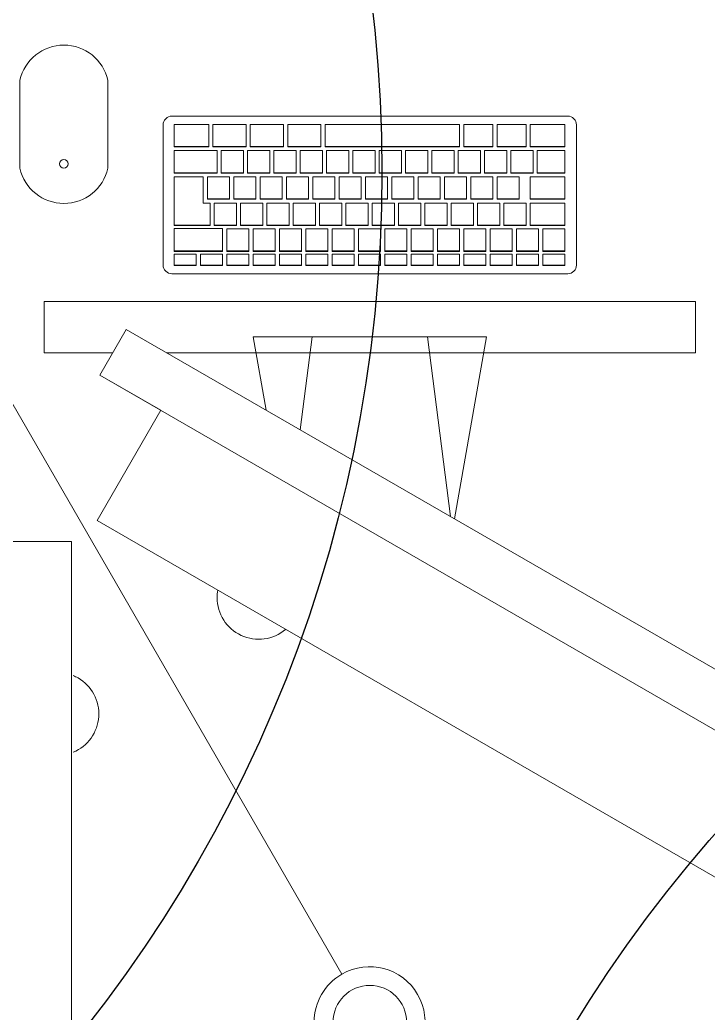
# Model space of a CAD drawing. Header units: millimetres. Extents: x 155920 to 295199, y -4084 to 97293.
# Drawn here: x 183166 to 183662, y 23901 to 24618 of the extents above; entities that cross this region are included whole.
import ezdxf

# ---------------------------------------------------------------- set-up
doc = ezdxf.new("R2010")
doc.units = ezdxf.units.MM
doc.header["$MEASUREMENT"] = 0
for name, color, linetype, lineweight in [('A-GENM', 8, 'CONTINUOUS', 9), ('E-ELEC-EQPM', 8, 'CONTINUOUS', 9), ('I-FURN', 8, 'CONTINUOUS', 9)]:
    doc.layers.add(name, color=color, linetype=linetype, lineweight=lineweight)
doc.layers.add('Social Distancing', color=7, linetype='CONTINUOUS')

msp = doc.modelspace()

# ---------------------------------------------------------------- linework, layer by layer
at = {"layer": 'A-GENM'}
for p, q in [((183165.88, 24574.13), (183165.88, 24510.63)), ((183229.38, 24510.63), (183229.38, 24574.13)), ((183561.14, 24548.25), (183275.6, 24548.25)), ((183269.25, 24541.9), (183269.25, 24440.74)), ((183302.14, 24542.26), (183277.14, 24542.26)), ((183277.14, 24542.26), (183277.14, 24526.33)), ((183302.14, 24526.33), (183302.14, 24542.26)), ((183329.14, 24542.26), (183305.14, 24542.26)), ((183305.14, 24542.26), (183305.14, 24526.33)), ((183329.14, 24526.33), (183329.14, 24542.26)), ((183356.14, 24542.26), (183332.14, 24542.26)), ((183332.14, 24542.26), (183332.14, 24526.33)), ((183356.14, 24526.33), (183356.14, 24542.26)), ((183383.14, 24542.26), (183359.14, 24542.26)), ((183359.14, 24542.26), (183359.14, 24526.33)), ((183383.14, 24526.33), (183383.14, 24542.26)), ((183386.14, 24542.26), (183386.14, 24526.33)), ((183483.14, 24542.26), (183386.14, 24542.26)), ((183483.14, 24526.33), (183483.14, 24542.26)), ((183486.14, 24542.26), (183486.14, 24526.33)), ((183507.14, 24542.26), (183486.14, 24542.26)), ((183507.14, 24526.33), (183507.14, 24542.26)), ((183510.14, 24542.26), (183510.14, 24526.33)), ((183531.14, 24542.26), (183510.14, 24542.26)), ((183531.14, 24526.33), (183531.14, 24542.26)), ((183534.14, 24542.26), (183534.14, 24526.33)), ((183559.14, 24542.26), (183534.14, 24542.26)), ((183559.14, 24526.33), (183559.14, 24542.26)), ((183567.49, 24440.74), (183567.49, 24541.9)), ((183277.14, 24526.33), (183302.14, 24526.33)), ((183277.14, 24526.05), (183277.14, 24526.33)), ((183302.14, 24526.05), (183277.14, 24526.05)), ((183302.14, 24526.05), (183302.14, 24526.33)), ((183305.14, 24526.33), (183329.14, 24526.33)), ((183305.14, 24526.05), (183305.14, 24526.33)), ((183329.14, 24526.05), (183305.14, 24526.05)), ((183329.14, 24526.05), (183329.14, 24526.33)), ((183332.14, 24526.33), (183356.14, 24526.33)), ((183332.14, 24526.05), (183332.14, 24526.33)), ((183356.14, 24526.05), (183332.14, 24526.05)), ((183356.14, 24526.05), (183356.14, 24526.33)), ((183359.14, 24526.33), (183383.14, 24526.33)), ((183359.14, 24526.05), (183359.14, 24526.33)), ((183383.14, 24526.05), (183359.14, 24526.05)), ((183383.14, 24526.05), (183383.14, 24526.33)), ((183386.14, 24526.33), (183483.14, 24526.33)), ((183386.14, 24526.05), (183386.14, 24526.33)), ((183483.14, 24526.05), (183386.14, 24526.05)), ((183483.14, 24526.05), (183483.14, 24526.33)), ((183486.14, 24526.33), (183507.14, 24526.33)), ((183486.14, 24526.05), (183486.14, 24526.33)), ((183507.14, 24526.05), (183486.14, 24526.05)), ((183507.14, 24526.05), (183507.14, 24526.33)), ((183510.14, 24526.33), (183531.14, 24526.33)), ((183510.14, 24526.05), (183510.14, 24526.33)), ((183531.14, 24526.05), (183510.14, 24526.05)), ((183531.14, 24526.05), (183531.14, 24526.33)), ((183534.14, 24526.33), (183559.14, 24526.33)), ((183534.14, 24526.05), (183534.14, 24526.33)), ((183559.14, 24526.05), (183534.14, 24526.05)), ((183559.14, 24526.05), (183559.14, 24526.33)), ((183277.14, 24523.36), (183277.14, 24507.4)), ((183308.14, 24523.36), (183277.14, 24523.36)), ((183308.14, 24507.4), (183308.14, 24523.36)), ((183311.14, 24523.36), (183311.14, 24507.4)), ((183327.14, 24523.36), (183311.14, 24523.36)), ((183327.14, 24507.4), (183327.14, 24523.36)), ((183330.14, 24523.36), (183330.14, 24507.4)), ((183346.14, 24523.36), (183330.14, 24523.36)), ((183346.14, 24507.4), (183346.14, 24523.36)), ((183349.14, 24523.36), (183349.14, 24507.4)), ((183365.14, 24523.36), (183349.14, 24523.36)), ((183365.14, 24507.4), (183365.14, 24523.36)), ((183368.14, 24523.36), (183368.14, 24507.4)), ((183384.14, 24523.36), (183368.14, 24523.36)), ((183384.14, 24507.4), (183384.14, 24523.36)), ((183387.14, 24523.36), (183387.14, 24507.4)), ((183403.14, 24523.36), (183387.14, 24523.36)), ((183403.14, 24507.4), (183403.14, 24523.36)), ((183406.14, 24523.36), (183406.14, 24507.4)), ((183422.14, 24523.36), (183406.14, 24523.36)), ((183422.14, 24507.4), (183422.14, 24523.36)), ((183425.14, 24523.36), (183425.14, 24507.4)), ((183441.14, 24523.36), (183425.14, 24523.36)), ((183441.14, 24507.4), (183441.14, 24523.36)), ((183444.14, 24523.36), (183444.14, 24507.4)), ((183460.14, 24523.36), (183444.14, 24523.36)), ((183460.14, 24507.4), (183460.14, 24523.36)), ((183463.14, 24523.36), (183463.14, 24507.4)), ((183479.14, 24523.36), (183463.14, 24523.36)), ((183479.14, 24507.4), (183479.14, 24523.36)), ((183482.14, 24523.36), (183482.14, 24507.4)), ((183498.14, 24523.36), (183482.14, 24523.36)), ((183498.14, 24507.4), (183498.14, 24523.36)), ((183501.14, 24523.36), (183501.14, 24507.4)), ((183517.14, 24523.36), (183501.14, 24523.36)), ((183517.14, 24507.4), (183517.14, 24523.36)), ((183520.14, 24523.36), (183520.14, 24507.4)), ((183536.14, 24523.36), (183520.14, 24523.36)), ((183536.14, 24507.4), (183536.14, 24523.36)), ((183539.14, 24523.34), (183539.14, 24507.4)), ((183559.14, 24523.34), (183539.14, 24523.34)), ((183559.14, 24507.4), (183559.14, 24523.34)), ((183277.14, 24507.4), (183308.14, 24507.4)), ((183277.14, 24507.12), (183277.14, 24507.4)), ((183308.14, 24507.12), (183277.14, 24507.12)), ((183308.14, 24507.12), (183308.14, 24507.4)), ((183311.14, 24507.4), (183327.14, 24507.4)), ((183311.14, 24507.12), (183311.14, 24507.4)), ((183327.14, 24507.12), (183311.14, 24507.12)), ((183327.14, 24507.12), (183327.14, 24507.4)), ((183330.14, 24507.4), (183346.14, 24507.4)), ((183330.14, 24507.12), (183330.14, 24507.4)), ((183346.14, 24507.12), (183330.14, 24507.12)), ((183346.14, 24507.12), (183346.14, 24507.4)), ((183349.14, 24507.4), (183365.14, 24507.4)), ((183349.14, 24507.12), (183349.14, 24507.4)), ((183365.14, 24507.12), (183349.14, 24507.12)), ((183365.14, 24507.12), (183365.14, 24507.4)), ((183368.14, 24507.4), (183384.14, 24507.4)), ((183368.14, 24507.12), (183368.14, 24507.4)), ((183384.14, 24507.12), (183368.14, 24507.12)), ((183384.14, 24507.12), (183384.14, 24507.4)), ((183387.14, 24507.4), (183403.14, 24507.4)), ((183387.14, 24507.12), (183387.14, 24507.4)), ((183403.14, 24507.12), (183387.14, 24507.12)), ((183403.14, 24507.12), (183403.14, 24507.4)), ((183406.14, 24507.4), (183422.14, 24507.4)), ((183406.14, 24507.12), (183406.14, 24507.4)), ((183422.14, 24507.12), (183406.14, 24507.12)), ((183422.14, 24507.12), (183422.14, 24507.4)), ((183425.14, 24507.4), (183441.14, 24507.4)), ((183425.14, 24507.12), (183425.14, 24507.4)), ((183441.14, 24507.12), (183425.14, 24507.12)), ((183441.14, 24507.12), (183441.14, 24507.4)), ((183444.14, 24507.4), (183460.14, 24507.4)), ((183444.14, 24507.12), (183444.14, 24507.4)), ((183460.14, 24507.12), (183444.14, 24507.12)), ((183460.14, 24507.12), (183460.14, 24507.4)), ((183463.14, 24507.4), (183479.14, 24507.4)), ((183463.14, 24507.12), (183463.14, 24507.4)), ((183479.14, 24507.12), (183463.14, 24507.12)), ((183479.14, 24507.12), (183479.14, 24507.4)), ((183482.14, 24507.4), (183498.14, 24507.4)), ((183482.14, 24507.12), (183482.14, 24507.4)), ((183498.14, 24507.12), (183482.14, 24507.12)), ((183498.14, 24507.12), (183498.14, 24507.4)), ((183501.14, 24507.4), (183517.14, 24507.4)), ((183501.14, 24507.12), (183501.14, 24507.4)), ((183517.14, 24507.12), (183501.14, 24507.12)), ((183517.14, 24507.12), (183517.14, 24507.4)), ((183520.14, 24507.4), (183536.14, 24507.4)), ((183520.14, 24507.12), (183520.14, 24507.4)), ((183536.14, 24507.12), (183520.14, 24507.12)), ((183536.14, 24507.12), (183536.14, 24507.4)), ((183539.14, 24507.4), (183559.14, 24507.4)), ((183539.14, 24507.12), (183539.14, 24507.4)), ((183559.14, 24507.12), (183539.14, 24507.12)), ((183559.14, 24507.12), (183559.14, 24507.4)), ((183298.14, 24504.43), (183277.14, 24504.43)), ((183277.14, 24504.43), (183277.14, 24469.54)), ((183298.14, 24485.5), (183298.14, 24504.43)), ((183301.14, 24504.43), (183301.14, 24488.47)), ((183317.14, 24504.43), (183301.14, 24504.43)), ((183317.14, 24488.47), (183317.14, 24504.43)), ((183320.14, 24504.43), (183320.14, 24488.47)), ((183336.14, 24504.43), (183320.14, 24504.43)), ((183336.14, 24488.47), (183336.14, 24504.43)), ((183339.14, 24504.43), (183339.14, 24488.47)), ((183355.14, 24504.43), (183339.14, 24504.43)), ((183355.14, 24488.47), (183355.14, 24504.43)), ((183358.14, 24504.43), (183358.14, 24488.47)), ((183374.14, 24504.43), (183358.14, 24504.43)), ((183374.14, 24488.47), (183374.14, 24504.43)), ((183377.14, 24504.43), (183377.14, 24488.47)), ((183393.14, 24504.43), (183377.14, 24504.43)), ((183393.14, 24488.47), (183393.14, 24504.43)), ((183396.14, 24504.43), (183396.14, 24488.47)), ((183412.14, 24504.43), (183396.14, 24504.43)), ((183412.14, 24488.47), (183412.14, 24504.43)), ((183415.14, 24504.43), (183415.14, 24488.47)), ((183431.14, 24504.43), (183415.14, 24504.43)), ((183431.14, 24488.47), (183431.14, 24504.43)), ((183434.14, 24504.43), (183434.14, 24488.47)), ((183450.14, 24504.43), (183434.14, 24504.43)), ((183450.14, 24488.47), (183450.14, 24504.43)), ((183453.14, 24504.43), (183453.14, 24488.47)), ((183469.14, 24504.43), (183453.14, 24504.43)), ((183469.14, 24488.47), (183469.14, 24504.43)), ((183472.14, 24504.43), (183472.14, 24488.47)), ((183488.14, 24504.43), (183472.14, 24504.43)), ((183488.14, 24488.47), (183488.14, 24504.43)), ((183491.14, 24504.43), (183491.14, 24488.47)), ((183507.14, 24504.43), (183491.14, 24504.43)), ((183507.14, 24488.47), (183507.14, 24504.43)), ((183510.14, 24504.43), (183510.14, 24488.47)), ((183526.14, 24504.43), (183510.14, 24504.43)), ((183526.14, 24488.47), (183526.14, 24504.43)), ((183534.14, 24504.41), (183534.14, 24488.47)), ((183559.14, 24504.41), (183534.14, 24504.41)), ((183559.14, 24488.47), (183559.14, 24504.41)), ((183303.14, 24485.5), (183298.14, 24485.5)), ((183301.14, 24488.47), (183317.14, 24488.47)), ((183301.14, 24488.19), (183301.14, 24488.47)), ((183317.14, 24488.19), (183301.14, 24488.19)), ((183303.14, 24469.54), (183303.14, 24485.5)), ((183306.14, 24485.5), (183306.14, 24469.54)), ((183322.14, 24485.5), (183306.14, 24485.5)), ((183317.14, 24488.19), (183317.14, 24488.47)), ((183320.14, 24488.47), (183336.14, 24488.47)), ((183320.14, 24488.19), (183320.14, 24488.47)), ((183336.14, 24488.19), (183320.14, 24488.19)), ((183322.14, 24469.54), (183322.14, 24485.5)), ((183325.14, 24485.5), (183325.14, 24469.54)), ((183341.14, 24485.5), (183325.14, 24485.5)), ((183336.14, 24488.19), (183336.14, 24488.47)), ((183339.14, 24488.47), (183355.14, 24488.47)), ((183339.14, 24488.19), (183339.14, 24488.47)), ((183355.14, 24488.19), (183339.14, 24488.19)), ((183341.14, 24469.54), (183341.14, 24485.5)), ((183344.14, 24485.5), (183344.14, 24469.54)), ((183360.14, 24485.5), (183344.14, 24485.5)), ((183355.14, 24488.19), (183355.14, 24488.47)), ((183358.14, 24488.47), (183374.14, 24488.47)), ((183358.14, 24488.19), (183358.14, 24488.47)), ((183374.14, 24488.19), (183358.14, 24488.19)), ((183360.14, 24469.54), (183360.14, 24485.5)), ((183363.14, 24485.5), (183363.14, 24469.54)), ((183379.14, 24485.5), (183363.14, 24485.5)), ((183374.14, 24488.19), (183374.14, 24488.47)), ((183377.14, 24488.47), (183393.14, 24488.47)), ((183377.14, 24488.19), (183377.14, 24488.47)), ((183393.14, 24488.19), (183377.14, 24488.19)), ((183379.14, 24469.54), (183379.14, 24485.5)), ((183382.14, 24485.5), (183382.14, 24469.54)), ((183398.14, 24485.5), (183382.14, 24485.5)), ((183393.14, 24488.19), (183393.14, 24488.47)), ((183396.14, 24488.47), (183412.14, 24488.47)), ((183396.14, 24488.19), (183396.14, 24488.47)), ((183412.14, 24488.19), (183396.14, 24488.19)), ((183398.14, 24469.54), (183398.14, 24485.5)), ((183401.14, 24485.5), (183401.14, 24469.54)), ((183417.14, 24485.5), (183401.14, 24485.5)), ((183412.14, 24488.19), (183412.14, 24488.47)), ((183415.14, 24488.47), (183431.14, 24488.47)), ((183415.14, 24488.19), (183415.14, 24488.47)), ((183431.14, 24488.19), (183415.14, 24488.19)), ((183417.14, 24469.54), (183417.14, 24485.5)), ((183420.14, 24485.5), (183420.14, 24469.54)), ((183436.14, 24485.5), (183420.14, 24485.5)), ((183431.14, 24488.19), (183431.14, 24488.47)), ((183434.14, 24488.47), (183450.14, 24488.47)), ((183434.14, 24488.19), (183434.14, 24488.47)), ((183450.14, 24488.19), (183434.14, 24488.19)), ((183436.14, 24469.54), (183436.14, 24485.5)), ((183439.14, 24485.5), (183439.14, 24469.54)), ((183455.14, 24485.5), (183439.14, 24485.5)), ((183450.14, 24488.19), (183450.14, 24488.47)), ((183453.14, 24488.47), (183469.14, 24488.47)), ((183453.14, 24488.19), (183453.14, 24488.47)), ((183469.14, 24488.19), (183453.14, 24488.19)), ((183455.14, 24469.54), (183455.14, 24485.5)), ((183458.14, 24485.5), (183458.14, 24469.54)), ((183474.14, 24485.5), (183458.14, 24485.5)), ((183469.14, 24488.19), (183469.14, 24488.47)), ((183472.14, 24488.47), (183488.14, 24488.47)), ((183472.14, 24488.19), (183472.14, 24488.47)), ((183488.14, 24488.19), (183472.14, 24488.19)), ((183474.14, 24469.54), (183474.14, 24485.5)), ((183477.14, 24485.5), (183477.14, 24469.54)), ((183493.14, 24485.5), (183477.14, 24485.5)), ((183488.14, 24488.19), (183488.14, 24488.47)), ((183491.14, 24488.47), (183507.14, 24488.47)), ((183491.14, 24488.19), (183491.14, 24488.47)), ((183507.14, 24488.19), (183491.14, 24488.19)), ((183493.14, 24469.54), (183493.14, 24485.5)), ((183496.14, 24485.5), (183496.14, 24469.54)), ((183512.14, 24485.5), (183496.14, 24485.5)), ((183507.14, 24488.19), (183507.14, 24488.47)), ((183510.14, 24488.47), (183526.14, 24488.47)), ((183510.14, 24488.19), (183510.14, 24488.47)), ((183526.14, 24488.19), (183510.14, 24488.19)), ((183512.14, 24469.54), (183512.14, 24485.5)), ((183515.14, 24485.5), (183515.14, 24469.54)), ((183531.14, 24485.5), (183515.14, 24485.5)), ((183526.14, 24488.19), (183526.14, 24488.47)), ((183531.14, 24469.54), (183531.14, 24485.5)), ((183534.14, 24488.47), (183559.14, 24488.47)), ((183534.14, 24488.19), (183534.14, 24488.47)), ((183559.14, 24488.19), (183534.14, 24488.19)), ((183534.14, 24485.48), (183534.14, 24469.54)), ((183559.14, 24485.48), (183534.14, 24485.48)), ((183559.14, 24488.19), (183559.14, 24488.47)), ((183559.14, 24469.54), (183559.14, 24485.48)), ((183277.14, 24469.54), (183303.14, 24469.54)), ((183277.14, 24469.27), (183277.14, 24469.54)), ((183303.14, 24469.27), (183277.14, 24469.27)), ((183303.14, 24469.27), (183303.14, 24469.54)), ((183306.14, 24469.54), (183322.14, 24469.54)), ((183306.14, 24469.27), (183306.14, 24469.54)), ((183322.14, 24469.27), (183306.14, 24469.27)), ((183322.14, 24469.27), (183322.14, 24469.54)), ((183325.14, 24469.54), (183341.14, 24469.54)), ((183325.14, 24469.27), (183325.14, 24469.54)), ((183341.14, 24469.27), (183325.14, 24469.27)), ((183341.14, 24469.27), (183341.14, 24469.54)), ((183344.14, 24469.54), (183360.14, 24469.54)), ((183344.14, 24469.27), (183344.14, 24469.54)), ((183360.14, 24469.27), (183344.14, 24469.27)), ((183360.14, 24469.27), (183360.14, 24469.54)), ((183363.14, 24469.54), (183379.14, 24469.54)), ((183363.14, 24469.27), (183363.14, 24469.54)), ((183379.14, 24469.27), (183363.14, 24469.27)), ((183379.14, 24469.27), (183379.14, 24469.54)), ((183382.14, 24469.54), (183398.14, 24469.54)), ((183382.14, 24469.27), (183382.14, 24469.54)), ((183398.14, 24469.27), (183382.14, 24469.27)), ((183398.14, 24469.27), (183398.14, 24469.54)), ((183401.14, 24469.54), (183417.14, 24469.54)), ((183401.14, 24469.27), (183401.14, 24469.54)), ((183417.14, 24469.27), (183401.14, 24469.27)), ((183417.14, 24469.27), (183417.14, 24469.54)), ((183420.14, 24469.54), (183436.14, 24469.54)), ((183420.14, 24469.27), (183420.14, 24469.54)), ((183436.14, 24469.27), (183420.14, 24469.27)), ((183436.14, 24469.27), (183436.14, 24469.54)), ((183439.14, 24469.54), (183455.14, 24469.54)), ((183439.14, 24469.27), (183439.14, 24469.54)), ((183455.14, 24469.27), (183439.14, 24469.27)), ((183455.14, 24469.27), (183455.14, 24469.54)), ((183458.14, 24469.54), (183474.14, 24469.54)), ((183458.14, 24469.27), (183458.14, 24469.54)), ((183474.14, 24469.27), (183458.14, 24469.27)), ((183474.14, 24469.27), (183474.14, 24469.54)), ((183477.14, 24469.54), (183493.14, 24469.54)), ((183477.14, 24469.27), (183477.14, 24469.54)), ((183493.14, 24469.27), (183477.14, 24469.27)), ((183493.14, 24469.27), (183493.14, 24469.54)), ((183496.14, 24469.54), (183512.14, 24469.54)), ((183496.14, 24469.27), (183496.14, 24469.54)), ((183512.14, 24469.27), (183496.14, 24469.27)), ((183512.14, 24469.27), (183512.14, 24469.54)), ((183515.14, 24469.54), (183531.14, 24469.54)), ((183515.14, 24469.27), (183515.14, 24469.54)), ((183531.14, 24469.27), (183515.14, 24469.27)), ((183531.14, 24469.27), (183531.14, 24469.54)), ((183534.14, 24469.54), (183559.14, 24469.54)), ((183534.14, 24469.27), (183534.14, 24469.54)), ((183559.14, 24469.27), (183534.14, 24469.27)), ((183559.14, 24469.27), (183559.14, 24469.54)), ((183312.14, 24467.13), (183277.14, 24467.13)), ((183277.14, 24467.13), (183277.14, 24450.89)), ((183312.14, 24450.89), (183312.14, 24467.13)), ((183315.14, 24466.85), (183315.14, 24450.89)), ((183331.14, 24466.85), (183315.14, 24466.85)), ((183331.14, 24450.89), (183331.14, 24466.85)), ((183334.14, 24466.85), (183334.14, 24450.89)), ((183350.14, 24466.85), (183334.14, 24466.85)), ((183350.14, 24450.89), (183350.14, 24466.85)), ((183353.14, 24466.85), (183353.14, 24450.89)), ((183369.14, 24466.85), (183353.14, 24466.85)), ((183369.14, 24450.89), (183369.14, 24466.85)), ((183372.14, 24466.85), (183372.14, 24450.89)), ((183388.14, 24466.85), (183372.14, 24466.85)), ((183388.14, 24450.89), (183388.14, 24466.85)), ((183391.14, 24466.85), (183391.14, 24450.89)), ((183407.14, 24466.85), (183391.14, 24466.85)), ((183407.14, 24450.89), (183407.14, 24466.85)), ((183410.14, 24466.85), (183410.14, 24450.89)), ((183426.14, 24466.85), (183410.14, 24466.85)), ((183426.14, 24450.89), (183426.14, 24466.85)), ((183429.14, 24466.85), (183429.14, 24450.89)), ((183445.14, 24466.85), (183429.14, 24466.85)), ((183445.14, 24450.89), (183445.14, 24466.85)), ((183448.14, 24466.85), (183448.14, 24450.89)), ((183464.14, 24466.85), (183448.14, 24466.85)), ((183464.14, 24450.89), (183464.14, 24466.85)), ((183467.14, 24466.85), (183467.14, 24450.89)), ((183483.14, 24466.85), (183467.14, 24466.85)), ((183483.14, 24450.89), (183483.14, 24466.85)), ((183486.14, 24466.85), (183486.14, 24450.89)), ((183502.14, 24466.85), (183486.14, 24466.85)), ((183502.14, 24450.89), (183502.14, 24466.85)), ((183505.14, 24466.85), (183505.14, 24450.89)), ((183521.14, 24466.85), (183505.14, 24466.85)), ((183521.14, 24450.89), (183521.14, 24466.85)), ((183524.14, 24466.85), (183524.14, 24450.89)), ((183540.14, 24466.85), (183524.14, 24466.85)), ((183540.14, 24450.89), (183540.14, 24466.85)), ((183543.14, 24466.85), (183543.14, 24450.89)), ((183559.14, 24466.85), (183543.14, 24466.85)), ((183559.14, 24450.89), (183559.14, 24466.85)), ((183277.14, 24450.89), (183312.14, 24450.89)), ((183277.14, 24450.62), (183277.14, 24450.89)), ((183312.14, 24450.62), (183277.14, 24450.62)), ((183277.14, 24448.63), (183277.14, 24440.65)), ((183293.14, 24448.63), (183277.14, 24448.63)), ((183293.14, 24440.65), (183293.14, 24448.63)), ((183296.14, 24448.63), (183296.14, 24440.65)), ((183312.14, 24448.63), (183296.14, 24448.63)), ((183312.14, 24450.62), (183312.14, 24450.89)), ((183312.14, 24440.65), (183312.14, 24448.63)), ((183315.14, 24450.89), (183331.14, 24450.89)), ((183315.14, 24450.62), (183315.14, 24450.89)), ((183331.14, 24450.62), (183315.14, 24450.62)), ((183315.14, 24448.63), (183315.14, 24440.65)), ((183331.14, 24448.63), (183315.14, 24448.63)), ((183331.14, 24450.62), (183331.14, 24450.89)), ((183331.14, 24440.65), (183331.14, 24448.63)), ((183334.14, 24450.89), (183350.14, 24450.89)), ((183334.14, 24450.62), (183334.14, 24450.89)), ((183350.14, 24450.62), (183334.14, 24450.62)), ((183334.14, 24448.63), (183334.14, 24440.65)), ((183350.14, 24448.63), (183334.14, 24448.63)), ((183350.14, 24450.62), (183350.14, 24450.89)), ((183350.14, 24440.65), (183350.14, 24448.63)), ((183353.14, 24450.89), (183369.14, 24450.89)), ((183353.14, 24450.62), (183353.14, 24450.89)), ((183369.14, 24450.62), (183353.14, 24450.62)), ((183353.14, 24448.63), (183353.14, 24440.65)), ((183369.14, 24448.63), (183353.14, 24448.63)), ((183369.14, 24450.62), (183369.14, 24450.89)), ((183369.14, 24440.65), (183369.14, 24448.63)), ((183372.14, 24450.89), (183388.14, 24450.89)), ((183372.14, 24450.62), (183372.14, 24450.89)), ((183388.14, 24450.62), (183372.14, 24450.62)), ((183372.14, 24448.63), (183372.14, 24440.65)), ((183388.14, 24448.63), (183372.14, 24448.63)), ((183388.14, 24450.62), (183388.14, 24450.89)), ((183388.14, 24440.65), (183388.14, 24448.63)), ((183391.14, 24450.89), (183407.14, 24450.89)), ((183391.14, 24450.62), (183391.14, 24450.89)), ((183407.14, 24450.62), (183391.14, 24450.62)), ((183391.14, 24448.63), (183391.14, 24440.65)), ((183407.14, 24448.63), (183391.14, 24448.63)), ((183407.14, 24450.62), (183407.14, 24450.89)), ((183407.14, 24440.65), (183407.14, 24448.63)), ((183410.14, 24450.89), (183426.14, 24450.89)), ((183410.14, 24450.62), (183410.14, 24450.89)), ((183426.14, 24450.62), (183410.14, 24450.62)), ((183410.14, 24448.63), (183410.14, 24440.65)), ((183426.14, 24448.63), (183410.14, 24448.63)), ((183426.14, 24450.62), (183426.14, 24450.89)), ((183426.14, 24440.65), (183426.14, 24448.63)), ((183429.14, 24450.89), (183445.14, 24450.89)), ((183429.14, 24450.62), (183429.14, 24450.89)), ((183445.14, 24450.62), (183429.14, 24450.62)), ((183429.14, 24448.63), (183429.14, 24440.65)), ((183445.14, 24448.63), (183429.14, 24448.63)), ((183445.14, 24450.62), (183445.14, 24450.89)), ((183445.14, 24440.65), (183445.14, 24448.63)), ((183448.14, 24450.89), (183464.14, 24450.89)), ((183448.14, 24450.62), (183448.14, 24450.89)), ((183464.14, 24450.62), (183448.14, 24450.62)), ((183448.14, 24448.63), (183448.14, 24440.65)), ((183464.14, 24448.63), (183448.14, 24448.63)), ((183464.14, 24450.62), (183464.14, 24450.89)), ((183464.14, 24440.65), (183464.14, 24448.63)), ((183467.14, 24450.89), (183483.14, 24450.89)), ((183467.14, 24450.62), (183467.14, 24450.89)), ((183483.14, 24450.62), (183467.14, 24450.62)), ((183467.14, 24448.63), (183467.14, 24440.65)), ((183483.14, 24448.63), (183467.14, 24448.63)), ((183483.14, 24450.62), (183483.14, 24450.89)), ((183483.14, 24440.65), (183483.14, 24448.63)), ((183486.14, 24450.89), (183502.14, 24450.89)), ((183486.14, 24450.62), (183486.14, 24450.89)), ((183502.14, 24450.62), (183486.14, 24450.62)), ((183486.14, 24448.63), (183486.14, 24440.65)), ((183502.14, 24448.63), (183486.14, 24448.63)), ((183502.14, 24450.62), (183502.14, 24450.89)), ((183502.14, 24440.65), (183502.14, 24448.63)), ((183505.14, 24450.89), (183521.14, 24450.89)), ((183505.14, 24450.62), (183505.14, 24450.89)), ((183521.14, 24450.62), (183505.14, 24450.62)), ((183505.14, 24448.63), (183505.14, 24440.65)), ((183521.14, 24448.63), (183505.14, 24448.63)), ((183521.14, 24450.62), (183521.14, 24450.89)), ((183521.14, 24440.65), (183521.14, 24448.63)), ((183524.14, 24450.89), (183540.14, 24450.89)), ((183524.14, 24450.62), (183524.14, 24450.89)), ((183540.14, 24450.62), (183524.14, 24450.62)), ((183524.14, 24448.63), (183524.14, 24440.65)), ((183540.14, 24448.63), (183524.14, 24448.63)), ((183540.14, 24450.62), (183540.14, 24450.89)), ((183540.14, 24440.65), (183540.14, 24448.63)), ((183543.14, 24450.89), (183559.14, 24450.89)), ((183543.14, 24450.62), (183543.14, 24450.89)), ((183559.14, 24450.62), (183543.14, 24450.62)), ((183543.14, 24448.63), (183543.14, 24440.65)), ((183559.14, 24448.63), (183543.14, 24448.63)), ((183559.14, 24450.62), (183559.14, 24450.89)), ((183559.14, 24440.65), (183559.14, 24448.63)), ((183277.14, 24440.65), (183293.14, 24440.65)), ((183277.14, 24440.38), (183277.14, 24440.65)), ((183293.14, 24440.38), (183277.14, 24440.38)), ((183293.14, 24440.38), (183293.14, 24440.65)), ((183296.14, 24440.65), (183312.14, 24440.65)), ((183296.14, 24440.38), (183296.14, 24440.65)), ((183312.14, 24440.38), (183296.14, 24440.38)), ((183312.14, 24440.38), (183312.14, 24440.65)), ((183315.14, 24440.65), (183331.14, 24440.65)), ((183315.14, 24440.38), (183315.14, 24440.65)), ((183331.14, 24440.38), (183315.14, 24440.38)), ((183331.14, 24440.38), (183331.14, 24440.65)), ((183334.14, 24440.65), (183350.14, 24440.65)), ((183334.14, 24440.38), (183334.14, 24440.65)), ((183350.14, 24440.38), (183334.14, 24440.38)), ((183350.14, 24440.38), (183350.14, 24440.65)), ((183353.14, 24440.65), (183369.14, 24440.65)), ((183353.14, 24440.38), (183353.14, 24440.65)), ((183369.14, 24440.38), (183353.14, 24440.38)), ((183369.14, 24440.38), (183369.14, 24440.65)), ((183372.14, 24440.65), (183388.14, 24440.65)), ((183372.14, 24440.38), (183372.14, 24440.65)), ((183388.14, 24440.38), (183372.14, 24440.38)), ((183388.14, 24440.38), (183388.14, 24440.65)), ((183391.14, 24440.65), (183407.14, 24440.65)), ((183391.14, 24440.38), (183391.14, 24440.65)), ((183407.14, 24440.38), (183391.14, 24440.38)), ((183407.14, 24440.38), (183407.14, 24440.65)), ((183410.14, 24440.65), (183426.14, 24440.65)), ((183410.14, 24440.38), (183410.14, 24440.65)), ((183426.14, 24440.38), (183410.14, 24440.38)), ((183426.14, 24440.38), (183426.14, 24440.65)), ((183429.14, 24440.65), (183445.14, 24440.65)), ((183429.14, 24440.38), (183429.14, 24440.65)), ((183445.14, 24440.38), (183429.14, 24440.38)), ((183445.14, 24440.38), (183445.14, 24440.65)), ((183448.14, 24440.65), (183464.14, 24440.65)), ((183448.14, 24440.38), (183448.14, 24440.65)), ((183464.14, 24440.38), (183448.14, 24440.38)), ((183464.14, 24440.38), (183464.14, 24440.65)), ((183467.14, 24440.65), (183483.14, 24440.65)), ((183467.14, 24440.38), (183467.14, 24440.65)), ((183483.14, 24440.38), (183467.14, 24440.38)), ((183483.14, 24440.38), (183483.14, 24440.65)), ((183486.14, 24440.65), (183502.14, 24440.65)), ((183486.14, 24440.38), (183486.14, 24440.65)), ((183502.14, 24440.38), (183486.14, 24440.38)), ((183502.14, 24440.38), (183502.14, 24440.65)), ((183505.14, 24440.65), (183521.14, 24440.65)), ((183505.14, 24440.38), (183505.14, 24440.65)), ((183521.14, 24440.38), (183505.14, 24440.38)), ((183521.14, 24440.38), (183521.14, 24440.65)), ((183524.14, 24440.65), (183540.14, 24440.65)), ((183524.14, 24440.38), (183524.14, 24440.65)), ((183540.14, 24440.38), (183524.14, 24440.38)), ((183540.14, 24440.38), (183540.14, 24440.65)), ((183543.14, 24440.65), (183559.14, 24440.65)), ((183543.14, 24440.38), (183543.14, 24440.65)), ((183559.14, 24440.38), (183543.14, 24440.38)), ((183559.14, 24440.38), (183559.14, 24440.65)), ((183275.6, 24434.39), (183561.14, 24434.39))]:
    msp.add_line(p, q, dxfattribs=at)
for centre, radius, start, end in [((183197.63, 24566.99), 32.54, 12.68038, 167.31962), ((183275.6, 24541.9), 6.35, 90, 180), ((183561.14, 24541.9), 6.35, 0, 90), ((183197.63, 24513.79), 3.16, 0, 180), ((183197.63, 24513.79), 3.16, 180, 0), ((183197.63, 24517.78), 32.54, 192.68038, 347.31962), ((183275.6, 24440.74), 6.35, 180, 270), ((183561.14, 24440.74), 6.35, 270, 0)]:
    msp.add_arc(centre, radius, start, end, dxfattribs=at)
at = {"layer": 'E-ELEC-EQPM'}
for p, q in [((183223.59, 24361.24), (183242.64, 24394.24)), ((183223.59, 24361.24), (183242.64, 24394.24)), ((183242.64, 24394.24), (183935.46, 23994.24)), ((183242.64, 24394.24), (183935.46, 23994.24)), ((183267.58, 24335.84), (183223.59, 24361.24)), ((183916.41, 23961.24), (183223.59, 24361.24)), ((183221.63, 24256.26), (183267.58, 24335.84)), ((183221.63, 24256.26), (183267.58, 24335.84)), ((183826.47, 23907.06), (183221.63, 24256.26)), ((183826.47, 23907.06), (183221.63, 24256.26)), ((183111.24, 24241.11), (183203.14, 24241.11)), ((183111.24, 24241.11), (183203.14, 24241.11)), ((183203.14, 24241.11), (183203.14, 23542.71)), ((183203.14, 24241.11), (183203.14, 23542.71))]:
    msp.add_line(p, q, dxfattribs=at)
at = {"layer": 'I-FURN'}
for p, q in [((183398.2, 23928.8), (182843.17, 24890.07)), ((182843.17, 24890.07), (183398.2, 23928.8)), ((183183.42, 24377.31), (183183.42, 24414.39)), ((183653.32, 24414.39), (183183.42, 24414.39)), ((183653.32, 24377.31), (183653.32, 24414.39)), ((183334.21, 24388.99), (183502.53, 24388.99)), ((183343.58, 24335.96), (183334.21, 24388.99)), ((183376.8, 24388.99), (183368.2, 24321.74)), ((183459.94, 24388.99), (183476.54, 24259.2)), ((183502.53, 24388.99), (183479.36, 24257.57)), ((183183.42, 24377.31), (183232.86, 24377.31)), ((183271.97, 24377.31), (183653.32, 24377.31))]:
    msp.add_line(p, q, dxfattribs=at)
for centre, radius, start, end in [((183338.2, 24200.58), 30, 169.77024, 180), ((183338.2, 24200.58), 30, 180, 310.22976), ((183192.82, 24116.64), 30, 60.00282, 67.37667), ((183192.82, 24116.64), 30, 292.62337, 60.00282), ((183418.2, 23894.15), 40, 300.00141, 120.00141), ((183418.2, 23894.15), 40, 120.00141, 300.00141), ((183418.37, 23894.14), 26.51, 0, 180)]:
    msp.add_arc(centre, radius, start, end, dxfattribs=at)
at = {"layer": 'Social Distancing'}
for centre in [(182427.09, 24508.05), (184419.4, 23370.81)]:
    msp.add_circle(centre, 1000, dxfattribs=at)

doc.saveas('drawing.dxf')
